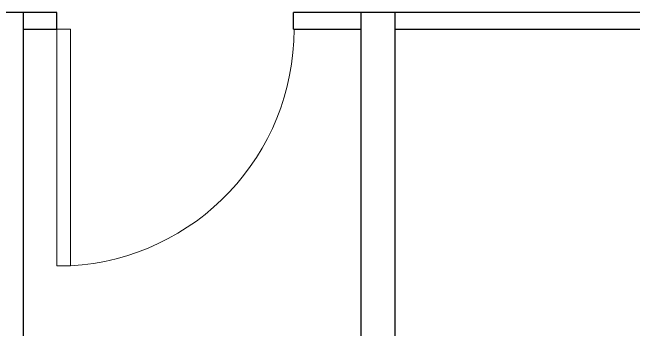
# Model space of a CAD drawing. Header units: metres. Extents: x 15.7 to 112.1, y 4.7 to 71.5.
# Drawn here: x 66.562 to 68.4, y 34.583 to 35.522 of the extents above; entities that cross this region are included whole.
import ezdxf

# ---------------------------------------------------------------- set-up
doc = ezdxf.new("R2010")
doc.units = ezdxf.units.M
doc.layers.add('00', color=252, linetype='Continuous')
doc.layers.add('A-DOOR', color=5, linetype='Continuous', lineweight=5)

# ---------------------------------------------------------------- blocks, each defined once
blk = doc.blocks.new('Single-Flush-Partition - 700 _ 2200-2763525-GROUND FLOOR PLAN')
at = {"layer": 'A-DOOR'}
for p, q in [((0.31, 0.025), (0.31, 0.7256)), ((0.35, 0.7256), (0.31, 0.7256)), ((0.35, 0.025), (0.35, 0.7256)), ((0.35, 0.025), (0.31, 0.025))]:
    blk.add_line(p, q, dxfattribs=at)
blk.add_arc((0.35, 0.025), 0.7017, 93.2679, 180, dxfattribs=at)

msp = doc.modelspace()

# ---------------------------------------------------------------- linework, layer by layer
at = {"layer": '00'}
for p, q in [((66.5939, 35.5223), (66.4939, 35.5223)), ((66.5939, 35.5223), (66.5939, 33.8973)), ((66.6939, 35.5223), (66.5939, 35.5223)), ((66.6939, 35.4723), (66.6939, 35.5223)), ((67.5939, 35.5223), (67.3939, 35.5223)), ((67.3939, 35.4723), (67.3939, 35.5223)), ((67.5939, 33.8973), (67.5939, 35.5223)), ((67.6939, 35.5223), (67.5939, 35.5223)), ((67.6939, 35.5223), (67.6939, 33.8973)), ((68.5939, 35.5223), (67.6939, 35.5223)), ((66.5939, 35.4723), (66.6939, 35.4723)), ((67.3939, 35.4723), (67.5939, 35.4723)), ((67.6939, 35.4723), (68.5939, 35.4723))]:
    msp.add_line(p, q, dxfattribs=at)

# ---------------------------------------------------------------- block references
at = {"layer": '00', "rotation": 180}
msp.add_blockref('Single-Flush-Partition - 700 _ 2200-2763525-GROUND FLOOR PLAN', (67.0439, 35.4973), dxfattribs=at)

doc.saveas('drawing.dxf')
